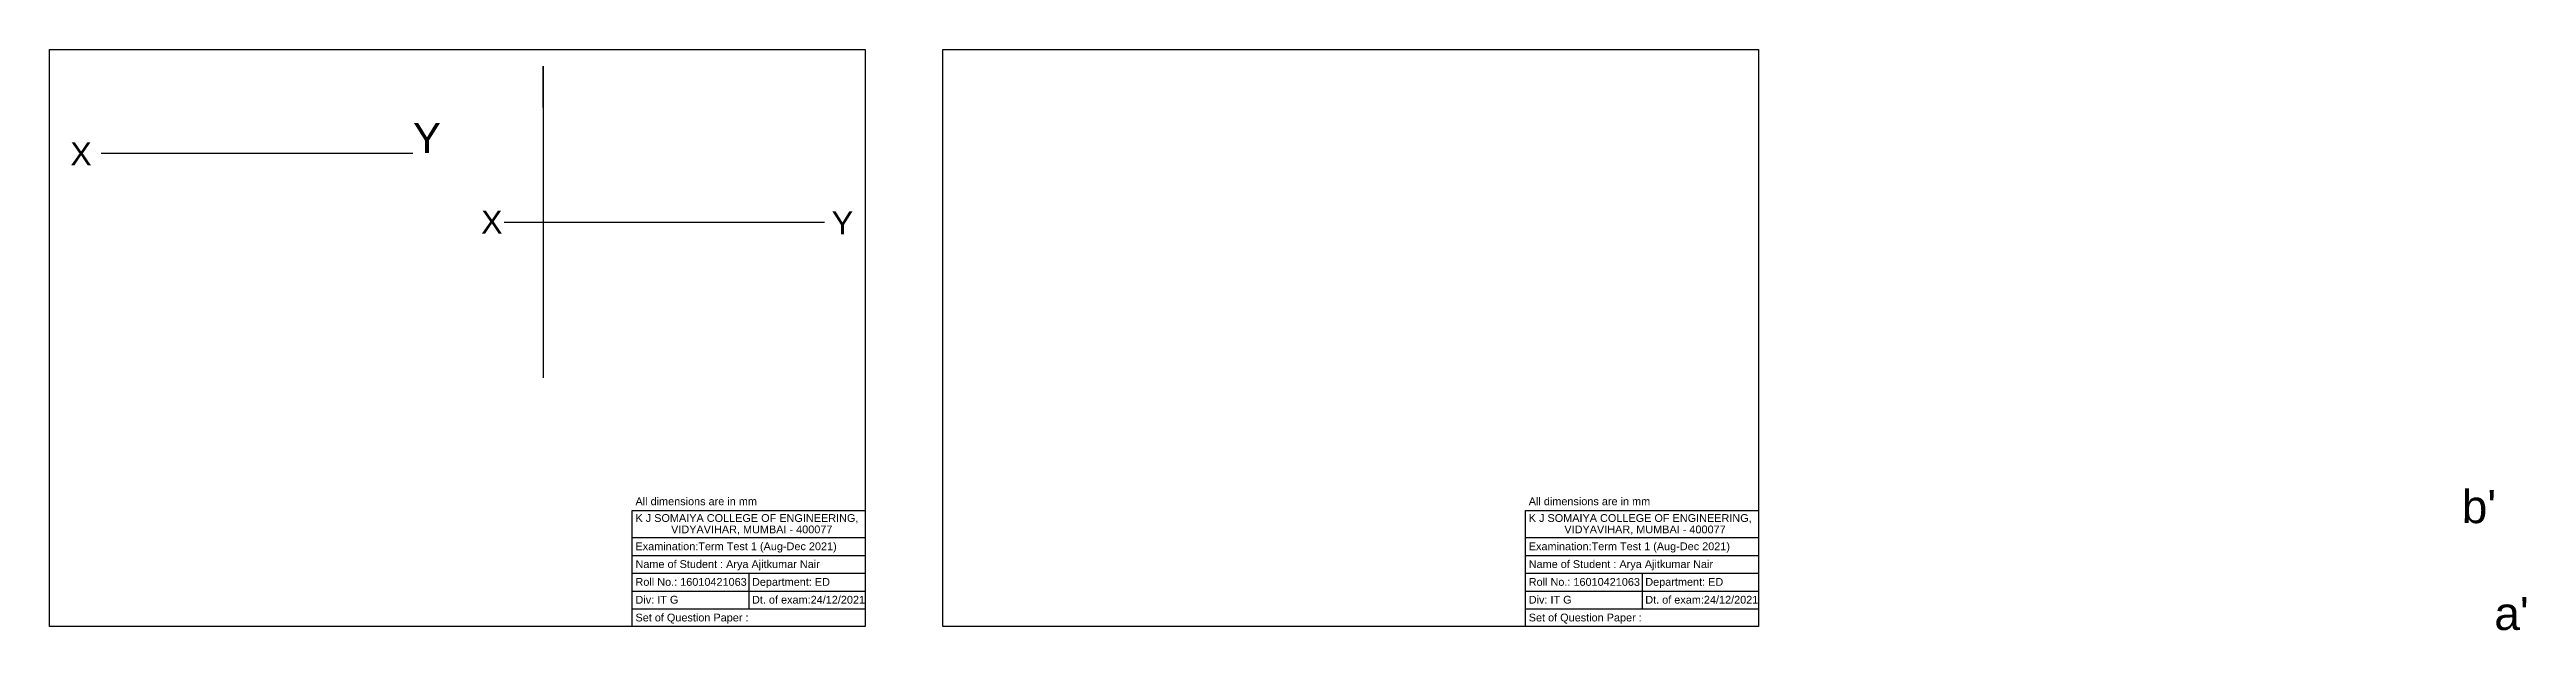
# Model space of a CAD drawing. Header units: millimetres. Extents: x 1843 to 4631, y 1609 to 2426.
# Drawn here: x 1843 to 3119, y 1971 to 2270 of the extents above; entities that cross this region are included whole.
import ezdxf

# ---------------------------------------------------------------- set-up
doc = ezdxf.new("R2010")
doc.units = ezdxf.units.MM
doc.styles.get("Standard").update_dxf_attribs({"font": 'arial.ttf'})

msp = doc.modelspace()

# ---------------------------------------------------------------- linework, layer by layer
for p, q in [((1843.456, 2270.247), (2263.456, 2270.247)), ((1843.456, 1973.247), (1843.456, 2270.247)), ((1843.456, 2270.247), (2263.456, 2270.247)), ((1843.456, 1973.247), (1843.456, 2270.247)), ((2263.456, 2270.247), (2263.456, 1973.247)), ((2263.456, 2270.247), (2263.456, 1973.247)), ((2303.367, 2270.247), (2723.367, 2270.247)), ((2303.367, 1973.247), (2303.367, 2270.247)), ((2723.367, 2270.247), (2723.367, 1973.247)), ((2097.565, 2240.435), (2097.565, 2261.615)), ((2097.565, 2261.615), (2097.565, 2101.282)), ((2097.565, 2240.435), (2097.565, 2261.615)), ((2097.565, 2261.615), (2097.565, 2101.282)), ((2097.565, 2240.435), (2097.565, 2122.462)), ((2097.565, 2240.435), (2097.565, 2122.462)), ((1870.096, 2216.977), (2030.555, 2216.977)), ((1870.096, 2216.977), (2030.555, 2216.977)), ((2077.508, 2181.449), (2242.525, 2181.449)), ((2077.508, 2181.449), (2242.525, 2181.449)), ((2143.456, 2033.07), (2263.456, 2033.07)), ((2143.456, 1973.247), (2143.456, 2033.07)), ((2143.456, 2033.07), (2263.456, 2033.07)), ((2143.456, 1973.247), (2143.456, 2033.07)), ((2263.456, 2028.247), (2263.456, 1973.247)), ((2263.456, 2028.247), (2263.456, 1973.247)), ((2603.367, 2033.07), (2723.367, 2033.07)), ((2603.367, 1973.247), (2603.367, 2033.07)), ((2723.367, 2028.247), (2723.367, 1973.247)), ((2143.456, 2019.08), (2263.456, 2019.08)), ((2143.456, 2019.08), (2263.456, 2019.08)), ((2603.367, 2019.08), (2723.367, 2019.08)), ((2143.456, 2009.914), (2263.456, 2009.914)), ((2143.456, 2009.914), (2263.456, 2009.914)), ((2603.367, 2009.914), (2723.367, 2009.914)), ((2143.456, 2000.747), (2263.456, 2000.747)), ((2143.456, 2000.747), (2263.456, 2000.747)), ((2143.456, 1991.58), (2263.456, 1991.58)), ((2143.456, 1991.58), (2263.456, 1991.58)), ((2203.456, 2000.747), (2203.456, 1982.414)), ((2203.456, 2000.747), (2203.456, 1982.414)), ((2603.367, 2000.747), (2723.367, 2000.747)), ((2603.367, 1991.58), (2723.367, 1991.58)), ((2663.367, 2000.747), (2663.367, 1982.414)), ((2143.456, 1982.414), (2263.456, 1982.414)), ((2143.456, 1982.414), (2263.456, 1982.414)), ((2603.367, 1982.414), (2723.367, 1982.414)), ((2263.456, 1973.247), (1843.456, 1973.247)), ((2263.456, 1973.247), (1843.456, 1973.247)), ((2263.456, 1973.247), (2143.456, 1973.247)), ((2263.456, 1973.247), (2143.456, 1973.247)), ((2723.367, 1973.247), (2303.367, 1973.247)), ((2723.367, 1973.247), (2603.367, 1973.247))]:
    msp.add_line(p, q)

# ---------------------------------------------------------------- texts
for s, height, p in [('Y', 15.487, (2030.555, 2216.977)), ('Y', 15.487, (2030.555, 2216.977)), ('X', 11.852, (1854.142, 2210.6)), ('X', 11.852, (1854.142, 2210.6)), ('X', 11.852, (2065.656, 2175.527)), ('X', 11.852, (2065.656, 2175.527)), ('Y', 11.852, (2246.172, 2175.072)), ('Y', 11.852, (2246.172, 2175.072)), ("b'", 17, (3085.408, 2026.538)), ('All dimensions are in mm', 4.00791, (2145.134, 2035.753)), ('All dimensions are in mm', 4.00791, (2145.134, 2035.753)), ('K J SOMAIYA COLLEGE OF ENGINEERING, ', 4.00791, (2145.134, 2027.145)), ('K J SOMAIYA COLLEGE OF ENGINEERING, ', 4.00791, (2145.134, 2027.145)), ('All dimensions are in mm', 4.00791, (2605.045, 2035.753)), ('K J SOMAIYA COLLEGE OF ENGINEERING, ', 4.00791, (2605.045, 2027.145)), ('Examination:Term Test 1 (Aug-Dec 2021)', 4.00791, (2145.134, 2012.596)), ('Examination:Term Test 1 (Aug-Dec 2021)', 4.00791, (2145.134, 2012.596)), ('VIDYAVIHAR, MUMBAI - 400077', 4.00791, (2163.471, 2021.293)), ('VIDYAVIHAR, MUMBAI - 400077', 4.00791, (2163.471, 2021.293)), ('Examination:Term Test 1 (Aug-Dec 2021)', 4.00791, (2605.045, 2012.596)), ('VIDYAVIHAR, MUMBAI - 400077', 4.00791, (2623.381, 2021.293)), ('Name of Student : Arya Ajitkumar Nair ', 4.00791, (2145.134, 2003.43)), ('Name of Student : Arya Ajitkumar Nair ', 4.00791, (2145.134, 2003.43)), ('Name of Student : Arya Ajitkumar Nair ', 4.00791, (2605.045, 2003.43)), ('Roll No.: 16010421063 ', 4.00791, (2145.134, 1994.263)), ('Roll No.: 16010421063 ', 4.00791, (2145.134, 1994.263)), ('Department: ED', 4.00791, (2205.134, 1994.263)), ('Department: ED', 4.00791, (2205.134, 1994.263)), ('Roll No.: 16010421063 ', 4.00791, (2605.045, 1994.263)), ('Department: ED', 4.00791, (2665.045, 1994.263)), ('Set of Question Paper : ', 4.00791, (2145.134, 1975.93)), ('Set of Question Paper : ', 4.00791, (2145.134, 1975.93)), ('Div: IT G', 4.0079, (2145.134, 1985.096)), ('Div: IT G', 4.0079, (2145.134, 1985.096)), ('Dt. of exam:24/12/2021', 4.00791, (2205.134, 1985.096)), ('Dt. of exam:24/12/2021', 4.00791, (2205.134, 1985.096)), ('Set of Question Paper : ', 4.00791, (2605.045, 1975.93)), ('Div: IT G', 4.0079, (2605.045, 1985.096)), ('Dt. of exam:24/12/2021', 4.00791, (2665.045, 1985.096)), ("a'", 17, (3102.192, 1971.536))]:
    msp.add_text(s, height=height).set_placement(p)

doc.saveas('drawing.dxf')
